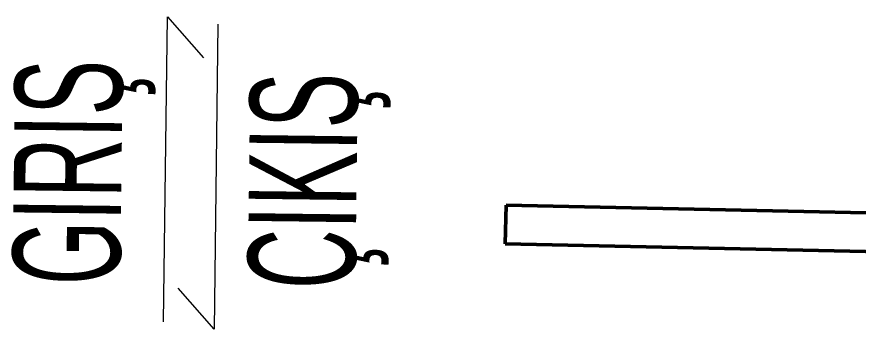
# Model space of a CAD drawing. Header units: centimetres. Extents: x 63871 to 181827, y -95930 to 42199.
# Drawn here: x 172113.8 to 172549.9, y 17185.7 to 17347.5 of the extents above; entities that cross this region are included whole.
import ezdxf

# ---------------------------------------------------------------- set-up
doc = ezdxf.new("R2010")
doc.units = ezdxf.units.CM
for name, color, linetype, lineweight in [('A-AREA-IDEN', 7, 'Continuous', 9), ('OLUK', 222, 'Continuous', 15), ('PARSEL SINIRI', 12, 'Continuous', 50)]:
    doc.layers.add(name, color=color, linetype=linetype, lineweight=lineweight)
doc.styles.add('Arial', font='Arial.ttf', dxfattribs={"height": 250})

# ---------------------------------------------------------------- blocks, each defined once
blk = doc.blocks.new('VAZİYET PLANI')
at = {"layer": 'A-AREA-IDEN'}
for p, q in [((-5761.94, 2259.44), (-5760, 2417.43)), ((-5760, 2417.43), (-5741.35, 2396.21)), ((-5733.77, 2413.55), (-5735.7, 2255.56)), ((-5735.7, 2255.56), (-5754.36, 2276.78))]:
    blk.add_line(p, q, dxfattribs=at)
at = {"layer": 'PARSEL SINIRI'}
blk.add_line((-5584.46, 2319.81), (-5584.89, 2299.78), dxfattribs=at)
for points in [[(-5584.46, 2319.81), (-5243.51, 2312.6), (-4683.45, 2300.76)], [(-5584.88, 2299.81), (-5243.94, 2292.61), (-4683.88, 2280.76)]]:
    blk.add_lwpolyline(points, dxfattribs=at)
at = {"layer": 'A-AREA-IDEN', "style": 'Arial', "width": 0.55}
for s, p in [('GİRİŞ', (-5784.5, 2278.12)), ('ÇIKIŞ', (-5662.6, 2276.09))]:
    blk.add_text(s, height=55.796, rotation=89.2995, dxfattribs=at).set_placement(p)

msp = doc.modelspace()

# ---------------------------------------------------------------- block references
at = {"layer": 'OLUK'}
msp.add_blockref('VAZİYET PLANI', (177951.86, 14930.11), dxfattribs=at)

doc.saveas('drawing.dxf')
